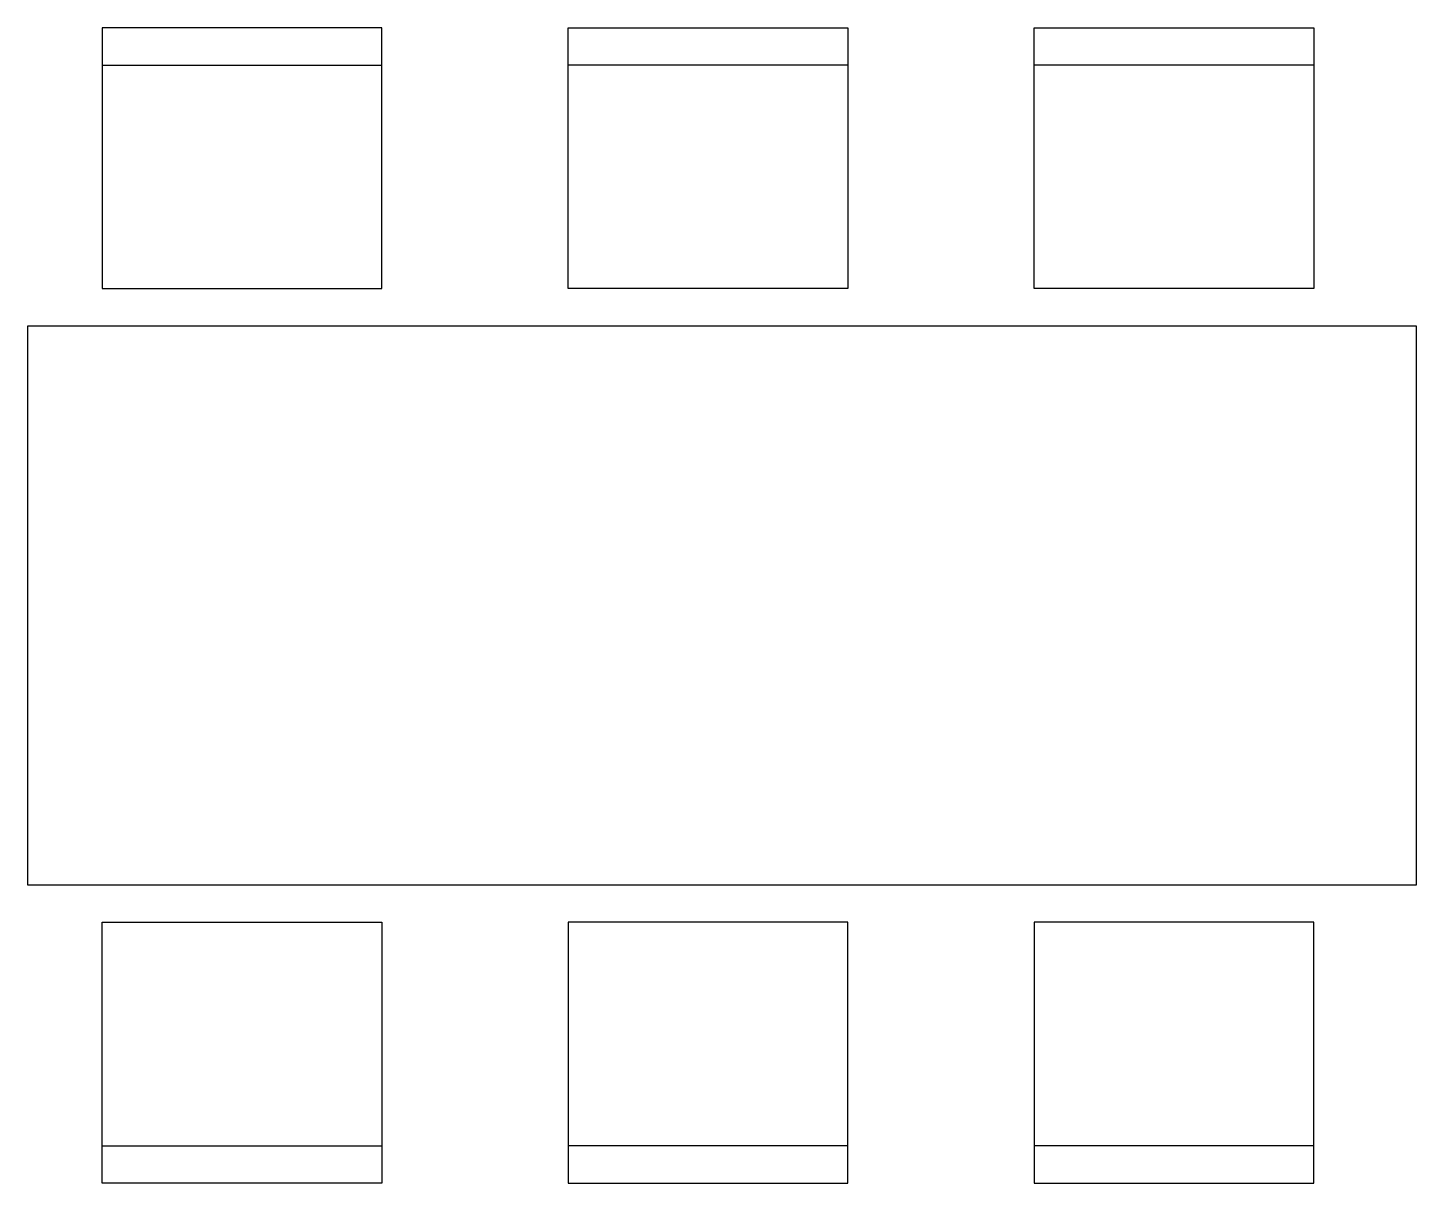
# Model space of a CAD drawing. Header units: millimetres. Extents: x 4720 to 4908, y 1778 to 1935.
import ezdxf

# ---------------------------------------------------------------- set-up
doc = ezdxf.new("R2010")
doc.units = ezdxf.units.MM

msp = doc.modelspace()

# ---------------------------------------------------------------- linework, layer by layer
at = {"linetype": 'Continuous'}
for p, q in [((4729.63, 1934.68), (4729.63, 1899.24)), ((4767.6, 1934.68), (4729.63, 1934.68)), ((4767.6, 1899.24), (4767.6, 1934.68)), ((4792.92, 1899.24), (4792.92, 1934.68)), ((4792.92, 1934.68), (4830.9, 1934.68)), ((4830.9, 1934.68), (4830.9, 1899.24)), ((4856.21, 1934.68), (4894.19, 1934.68)), ((4856.21, 1899.24), (4856.21, 1934.68)), ((4894.19, 1934.68), (4894.19, 1899.24)), ((4729.63, 1929.62), (4767.6, 1929.62)), ((4830.9, 1929.62), (4792.92, 1929.62)), ((4894.19, 1929.62), (4856.21, 1929.62)), ((4729.63, 1899.24), (4767.6, 1899.24)), ((4830.9, 1899.24), (4792.92, 1899.24)), ((4894.19, 1899.24), (4856.21, 1899.24)), ((4719.5, 1894.17), (4908.12, 1894.17)), ((4719.5, 1818.22), (4719.5, 1894.17)), ((4908.12, 1894.17), (4908.12, 1818.22)), ((4908.12, 1818.22), (4719.5, 1818.22)), ((4729.63, 1777.72), (4729.63, 1813.16)), ((4729.63, 1813.16), (4767.6, 1813.16)), ((4767.6, 1813.16), (4767.6, 1777.72)), ((4792.92, 1813.16), (4792.92, 1777.72)), ((4830.9, 1813.16), (4792.92, 1813.16)), ((4830.9, 1777.72), (4830.9, 1813.16)), ((4894.19, 1813.16), (4856.21, 1813.16)), ((4856.21, 1813.16), (4856.21, 1777.72)), ((4894.19, 1777.72), (4894.19, 1813.16)), ((4729.63, 1782.78), (4767.6, 1782.78)), ((4830.9, 1782.78), (4792.92, 1782.78)), ((4894.19, 1782.78), (4856.21, 1782.78)), ((4767.6, 1777.72), (4729.63, 1777.72)), ((4792.92, 1777.72), (4830.9, 1777.72)), ((4856.21, 1777.72), (4894.19, 1777.72))]:
    msp.add_line(p, q, dxfattribs=at)

doc.saveas('drawing.dxf')
